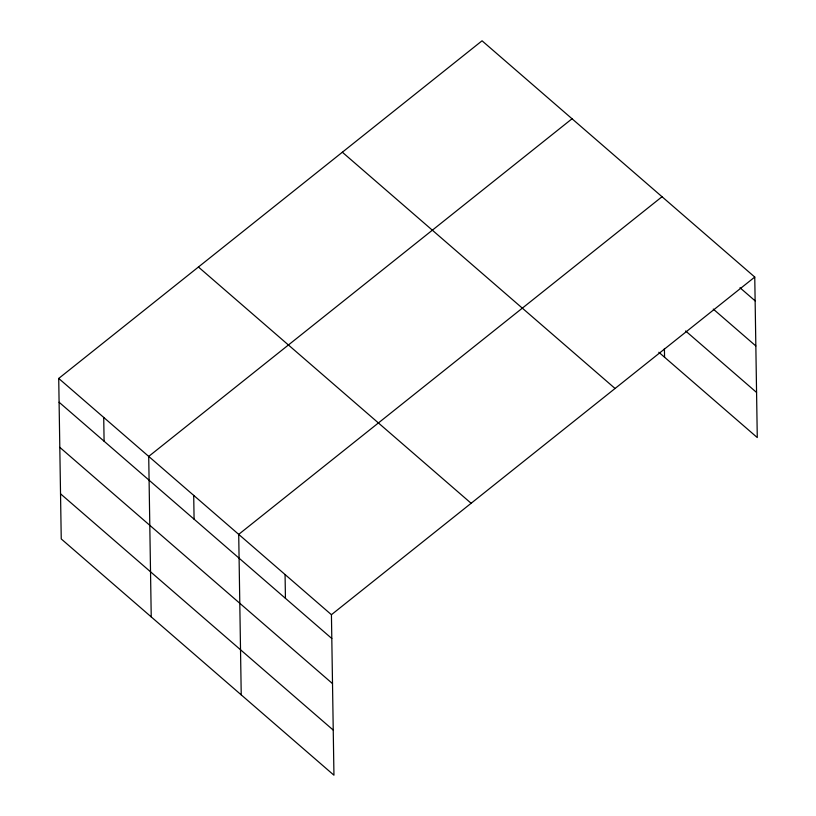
<?xml version="1.0" encoding="UTF-8"?>
<svg xmlns="http://www.w3.org/2000/svg" width="816" height="816" viewBox="0 0 816 816"><rect width="100%" height="100%" fill="white"/><g stroke="black" fill="none" stroke-linecap="round" stroke-linejoin="round"><path stroke-width="1.22" d="M58.721 378.44L331.429 614.703L333.948 775.2L61.241 538.937L58.721 378.44L482.052 40.8L754.759 277.063L757.279 437.56L658.818 352.257M572.047 118.769L148.716 456.409L151.235 616.906M662.041 196.727L238.711 534.368L241.23 694.875M331.429 614.703L754.759 277.063M739.99 287.742L755.126 300.859M713.266 309.08L755.84 345.964M685.613 330.97L756.565 392.445M342.353 152.225L615.06 388.477M198.421 267.016L471.128 503.278M59.099 402.237L331.796 638.5M59.803 447.352L332.51 683.604M60.537 493.823L333.234 730.085M664.418 348.463L664.561 357.235M285.07 574.535L285.437 598.332M193.708 495.394L194.086 519.18M103.724 417.425L104.091 441.221"/></g></svg>
